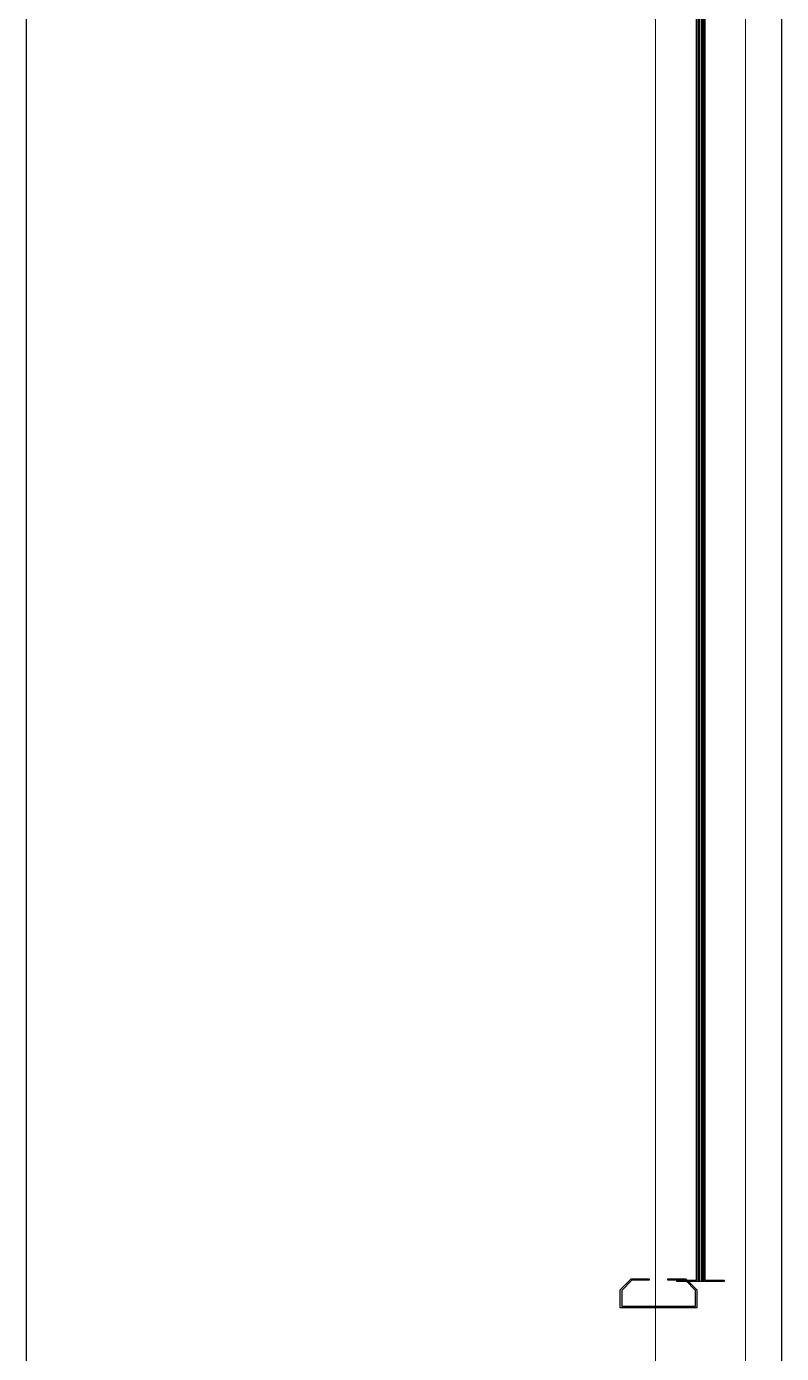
# Model space of a CAD drawing. Header units: millimetres. Extents: x 4754612 to 5801174, y 2368242 to 2777223.
# Drawn here: x 5039663 to 5040113, y 2601618 to 2602409 of the extents above; entities that cross this region are included whole.
import ezdxf

# ---------------------------------------------------------------- set-up
doc = ezdxf.new("R2010")
doc.units = ezdxf.units.MM
doc.header["$LTSCALE"] = 1000
doc.linetypes.add('CEN', pattern=[6.2, 6, -0.1, 0, -0.1])
for name, color, linetype in [('(주)하나기공-LEADER', 7, 'Continuous'), ('A-ELE-8', 8, 'Continuous'), ('A-중심선', 10, 'CEN')]:
    doc.layers.add(name, color=color, linetype=linetype)

msp = doc.modelspace()

# ---------------------------------------------------------------- linework, layer by layer
at = {"layer": '(주)하나기공-LEADER', "color": 151, "lineweight": 9}
msp.add_line((5040063.39, 2602943.052), (5040063.39, 2601660.413), dxfattribs=at)
at = {"layer": '(주)하나기공-LEADER', "color": 4}
for p, q in [((5040063.39, 2602943.052), (5040063.39, 2601660.413)), ((5040066.782, 2602943.052), (5040066.782, 2601660.413))]:
    msp.add_line(p, q, dxfattribs=at)
at = {"layer": '(주)하나기공-LEADER', "color": 8, "lineweight": 9}
for p, q in [((5040063.544, 2602943.052), (5040063.544, 2601660.413)), ((5040064.051, 2602943.052), (5040064.051, 2601660.413)), ((5040064.557, 2602943.052), (5040064.557, 2601660.413)), ((5040065.615, 2602943.052), (5040065.615, 2601660.413)), ((5040066.121, 2602943.052), (5040066.121, 2601660.413)), ((5040066.628, 2602943.052), (5040066.628, 2601660.413)), ((5040038.3, 2602874.621), (5040038.3, 2597749.621)), ((5040091.872, 2602874.621), (5040091.872, 2597749.621))]:
    msp.add_line(p, q, dxfattribs=at)
at = {"layer": '(주)하나기공-LEADER', "color": 4}
msp.add_lwpolyline([(5040067.575, 2602943.052), (5040067.575, 2601661.206), (5040079.169, 2601661.206), (5040079.169, 2601660.413), (5040051.003, 2601660.413), (5040051.003, 2601661.206), (5040062.597, 2601661.206), (5040062.597, 2602943.052)], dxfattribs=at)
msp.add_lwpolyline([(5040045.663, 2601662.063), (5040056.377, 2601662.063), (5040062.943, 2601655.497), (5040062.943, 2601644.783), (5040017.229, 2601644.783), (5040017.229, 2601655.497), (5040023.795, 2601662.063), (5040034.509, 2601662.063), (5040034.509, 2601661.206), (5040024.15, 2601661.206), (5040018.086, 2601655.142), (5040018.086, 2601645.64), (5040062.086, 2601645.64), (5040062.086, 2601655.142), (5040056.022, 2601661.206), (5040045.663, 2601661.206)], close=True, dxfattribs=at)
at = {"layer": 'A-ELE-8'}
msp.add_line((5040113.3, 2606649.621), (5040113.3, 2597749.621), dxfattribs=at)
at = {"layer": 'A-중심선', "ltscale": 5}
msp.add_line((5039663.3, 2560495.412), (5039663.3, 2645427.791), dxfattribs=at)

doc.saveas('drawing.dxf')
